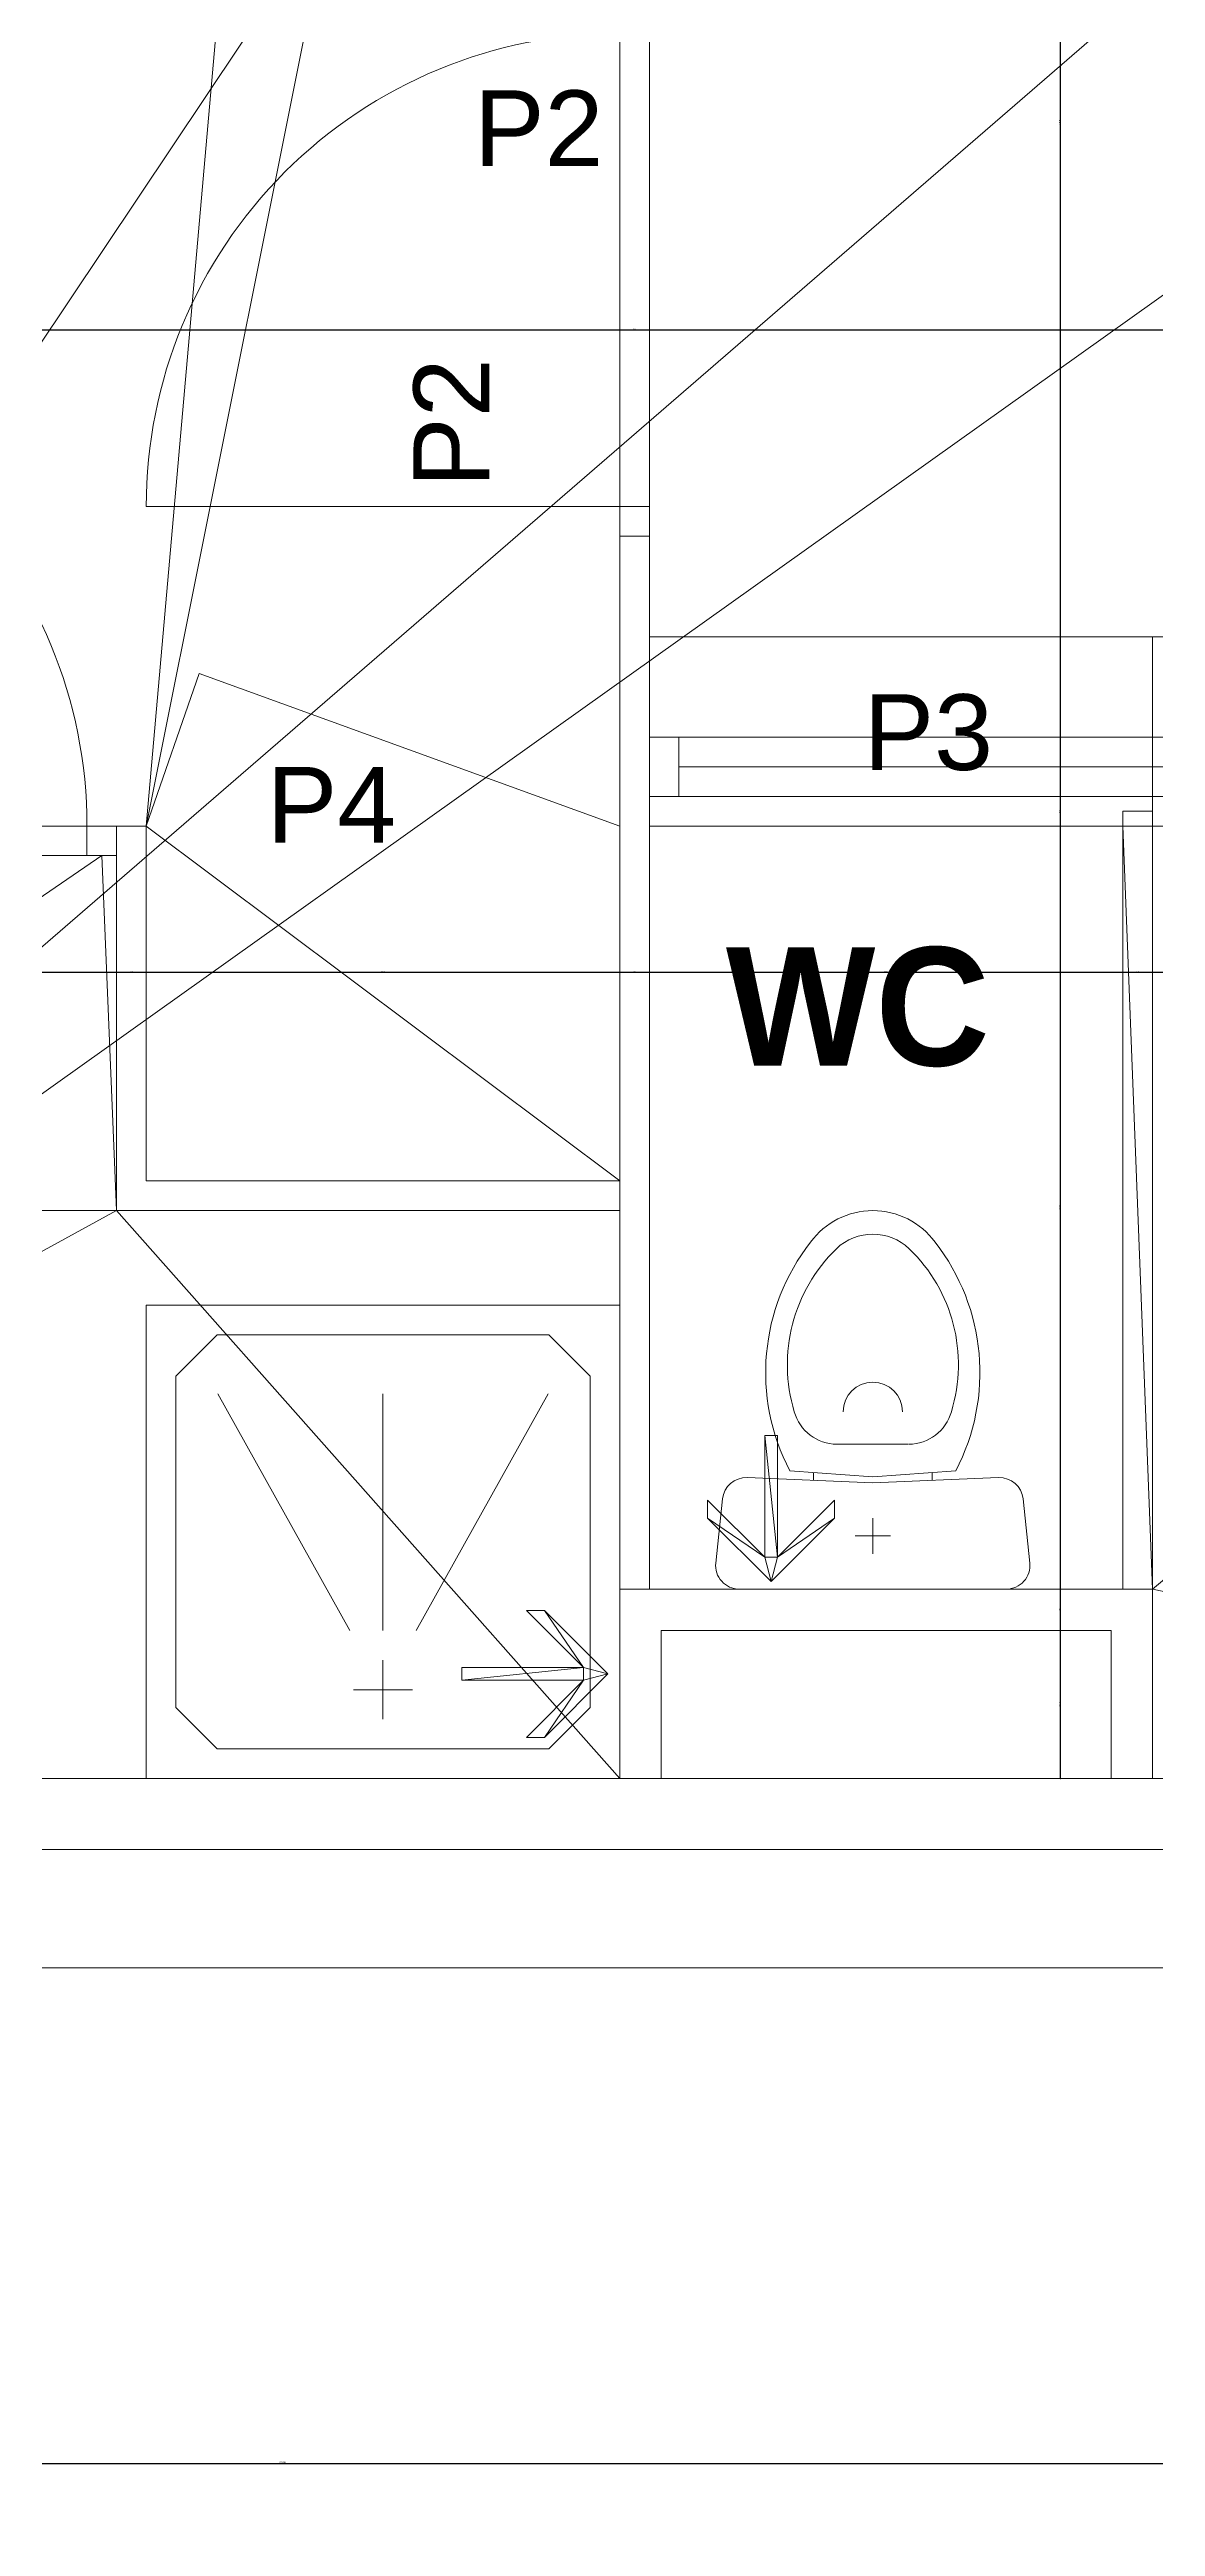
# Model space of a CAD drawing. Header units: metres. Extents: x -12536 to 12621, y -17191 to 9596.
# Drawn here: x -7217.4 to -7030.5, y -2166.8 to -1748.1 of the extents above; entities that cross this region are included whole.
import ezdxf
from ezdxf.enums import TextEntityAlignment as Align

# ---------------------------------------------------------------- set-up
doc = ezdxf.new("R2010")
doc.units = ezdxf.units.M
doc.header["$MEASUREMENT"] = 0
doc.header["$PDMODE"] = 2
doc.header["$PDSIZE"] = 0.25
for name, color, linetype in [('Calque commun', 7, 'Continuous'), ('Layer2', 7, 'Continuous'), ('Layer4', 7, 'Continuous'), ('Layer90', 7, 'Continuous'), ('Textes', 7, 'Continuous')]:
    doc.layers.add(name, color=color, linetype=linetype)
doc.styles.add('Arial', font='arial.ttf', dxfattribs={"height": 0.128})
doc.styles.add('Century Gothic', font='GOTHICB.TTF', dxfattribs={"height": 0.4})
doc.styles.add('Century Gothic20', font='GOTHICB.TTF', dxfattribs={"height": 0.25})
doc.styles.add('Century Gothic6', font='GOTHIC.TTF', dxfattribs={"height": 0.18})
doc.dimstyles.new('DIM23', dxfattribs={"dimtxt": 0.18, "dimasz": 0.035, "dimexe": 0.05, "dimexo": 0, "dimgap": 0.05, "dimtad": 1, "dimzin": 1, "dimdsep": 46, "dimtxsty": 'Century Gothic20', "dimblk": 'ORIGIN', "dimcen": 0.09, "dimdle": 0.05, "dimadec": 0, "dimazin": 0, "dimtfac": 1, "dimtdec": 4, "dimtix": 1, "dimtofl": 0, "dimtmove": 0, "dimatfit": 3, "dimfxl": 0.05, "dimfxlon": 1, "dimfrac": 2, "dimtolj": 1, "dimtzin": 0, "dimarcsym": 2})
doc.dimstyles.new('DIM7', dxfattribs={"dimtxt": 0.18, "dimasz": 0.035, "dimexe": 0.05, "dimexo": 0, "dimgap": 0.05, "dimtad": 1, "dimzin": 1, "dimdsep": 46, "dimtxsty": 'Century Gothic6', "dimblk": 'ORIGIN', "dimcen": 0.09, "dimdle": 0.05, "dimadec": 0, "dimazin": 0, "dimtfac": 1, "dimtdec": 4, "dimtix": 1, "dimtofl": 0, "dimtmove": 0, "dimatfit": 3, "dimfxl": 0.05, "dimfxlon": 1, "dimfrac": 2, "dimtolj": 1, "dimtzin": 0, "dimarcsym": 2})

# ---------------------------------------------------------------- blocks, each defined once
blk = doc.blocks.new('Block30446')
at = {"layer": 'Calque commun', "color": 7, "linetype": 'Continuous', "lineweight": 5}
for p, q in [((19.314, -16.4206), (23.714, -16.4206)), ((19.194, -16.5407), (23.714, -16.5407))]:
    blk.add_line(p, q, dxfattribs=at)
at = {"layer": 'Calque commun', "color": 7, "linetype": 'Continuous', "lineweight": 20}
blk.add_line((18.994, -16.7407), (23.714, -16.7407), dxfattribs=at)
blk = doc.blocks.new('wc-3')
at = {"layer": 'Layer2', "color": 6, "linetype": 'Continuous', "lineweight": 5}
for p, q in [((-0.2256, 0), (0.2256, 0)), ((-0.2653, -0.0442), (-0.2539, -0.1527)), ((0, -0.06), (0, -0.12)), ((0.2539, -0.1527), (0.2653, -0.0442)), ((-0.03, -0.09), (0.03, -0.09)), ((-0.2125, -0.1885), (0, -0.18)), ((-0.14, -0.2), (0, -0.19)), ((-0.1, -0.184), (-0.1, -0.1971)), ((0, -0.18), (0.2125, -0.1885)), ((0, -0.19), (0.14, -0.2)), ((0.1, -0.1971), (0.1, -0.184)), ((-0.06, -0.2451), (0.06, -0.2451))]:
    blk.add_line(p, q, dxfattribs=at)
at = {"layer": 'Layer2', "color": 6, "linetype": 'Continuous', "lineweight": 5, "flags": 128}
for points in [[(-0.2653, -0.0442, -0.445253), (-0.2256, 0)], [(0.2256, 0, -0.445276), (0.2653, -0.0442)], [(-0.2539, -0.1527, 0.395314), (-0.2125, -0.1885)], [(0.2125, -0.1885, 0.395339), (0.2539, -0.1527)], [(-0.14, -0.2, 0.294671), (-0.1052, -0.5864)], [(0.14, -0.2, -0.294671), (0.1052, -0.5864)], [(-0.1327, -0.3, -0.337883), (-0.0606, -0.2451)], [(0.1327, -0.3, 0.337854), (0.0606, -0.2451)], [(-0.1327, -0.3, 0.281729), (-0.0616, -0.5756)], [(-0.05, -0.3, 1), (0.05, -0.3)], [(0.1327, -0.3, -0.279876), (0.0616, -0.5756)], [(-0.0616, -0.5756, 0.395927), (0.0616, -0.5756)], [(-0.1052, -0.5864, 0.509528), (0.1052, -0.5864)]]:
    blk.add_lwpolyline(points, format="xyb", dxfattribs=at)
blk = doc.blocks.new('douche80wt\t')
at = {"layer": 'Layer90', "color": 6, "linetype": 'Continuous', "lineweight": 5}
for p, q in [((0, 0), (0, 0.8)), ((0, 0.8), (0.8, 0.8)), ((0.8, 0.8), (0.8, 0)), ((0.05, 0.6803), (0.1197, 0.75)), ((0.1197, 0.75), (0.6803, 0.75)), ((0.6803, 0.75), (0.75, 0.6803)), ((0.05, 0.1197), (0.05, 0.6803)), ((0.25, 0.4558), (0.65, 0.6788)), ((0.75, 0.6803), (0.75, 0.1197)), ((0.15, 0.45), (0.15, 0.35)), ((0.2, 0.4), (0.1, 0.4)), ((0.65, 0.4), (0.25, 0.4)), ((0.25, 0.3442), (0.65, 0.1212)), ((0.1197, 0.05), (0.05, 0.1197)), ((0.75, 0.1197), (0.6803, 0.05)), ((0.6803, 0.05), (0.1197, 0.05)), ((0.8, 0), (0, 0))]:
    blk.add_line(p, q, dxfattribs=at)
blk = doc.blocks.new('@PRES_1_$$_1-4')
at = {"layer": 'Calque commun', "color": 5, "linetype": 'Continuous', "lineweight": 5}
blk.add_line((0.05, 0.05), (0.05, 0.85), dxfattribs=at)
at = {"layer": 'Calque commun', "color": 5, "linetype": 'Continuous', "lineweight": 5, "flags": 128}
blk.add_lwpolyline([(0.05, 0.85, -0.414214), (0.85, 0.05)], format="xyb", dxfattribs=at)
at = {"layer": 'Calque commun', "color": 5, "linetype": 'Continuous', "lineweight": 5}
mesh = blk.add_polyface(dxfattribs=at)
corners = [(0, 0), (0, 0.05), (0.05, 0.05), (0.05, 0)]
mesh.append_faces([[corners[k] for k in face] for face in [(0, 1, 2, 3)]], dxfattribs={"color": 5})
mesh = blk.add_polyface(dxfattribs=at)
corners = [(0.85, 0), (0.85, 0.05), (0.9, 0.05), (0.9, 0)]
mesh.append_faces([[corners[k] for k in face] for face in [(0, 1, 2, 3)]], dxfattribs={"color": 5})
blk = doc.blocks.new('@PRES_1_$$_1-5')
at = {"layer": 'Calque commun', "color": 0, "linetype": 'Continuous', "lineweight": 5}
blk.add_line((0, 0), (0, 0.05), dxfattribs=at)
blk = doc.blocks.new('@PRES_1_$$_1-6')
at = {"layer": 'Calque commun', "color": 0, "linetype": 'Continuous', "lineweight": 5}
blk.add_line((0, 0), (0, 0.05), dxfattribs=at)
blk = doc.blocks.new('INTER_2D_COMB2')
at = {"layer": 'Calque commun', "color": 0, "linetype": 'ByBlock', "lineweight": -2}
blk.add_blockref('@PRES_1_$$_1-4', (0, 0), dxfattribs=at)
at = {"layer": 'Calque commun', "color": 15, "linetype": 'ByBlock', "lineweight": -2}
blk.add_blockref('@PRES_1_$$_1-5', (0, 0), dxfattribs=at)
at = {"layer": 'Calque commun', "color": 15, "linetype": 'ByBlock', "lineweight": -2, "extrusion": (0, 0, -1), "xscale": -1, "yscale": -1, "zscale": -1, "rotation": 180}
blk.add_blockref('@PRES_1_$$_1-6', (-0.9, 0), dxfattribs=at)
blk = doc.blocks.new('PLACED_COMB2')
at = {"layer": 'Calque commun', "color": 0, "linetype": 'ByBlock', "lineweight": -2}
blk.add_blockref('INTER_2D_COMB2', (0, 0), dxfattribs=at)
blk = doc.blocks.new('@PRES_1_$$_1-7')
at = {"layer": 'Calque commun', "color": 5, "linetype": 'Continuous', "lineweight": 5}
for p, q in [((0, 0.32), (1.2, 0.32)), ((1.2, 0.15), (0, 0.15)), ((0.05, 0.05), (0.05, 0.15)), ((1.15, 0.15), (1.15, 0.05)), ((0.05, 0.1), (1.15, 0.1)), ((1.2, 0.05), (0, 0.05)), ((0, 0), (1.2, 0))]:
    blk.add_line(p, q, dxfattribs=at)
blk = doc.blocks.new('@PRES_1_$$_1-8')
at = {"layer": 'Calque commun', "color": 7, "linetype": 'Continuous', "lineweight": 5}
blk.add_line((0, 0), (0, 0.32), dxfattribs=at)
blk = doc.blocks.new('@PRES_1_$$_1-9')
at = {"layer": 'Calque commun', "color": 7, "linetype": 'Continuous', "lineweight": 5}
blk.add_line((0, 0), (0, 0.32), dxfattribs=at)
blk = doc.blocks.new('INTER_2D_COMB3')
at = {"layer": 'Layer4', "color": 0, "linetype": 'ByBlock', "lineweight": -2}
for name in ['@PRES_1_$$_1-7', '@PRES_1_$$_1-8']:
    blk.add_blockref(name, (0, 0), dxfattribs=at)
at = {"layer": 'Layer4', "color": 0, "linetype": 'ByBlock', "lineweight": -2, "extrusion": (0, 0, -1), "xscale": -1, "yscale": -1, "zscale": -1, "rotation": 180}
blk.add_blockref('@PRES_1_$$_1-9', (-1.2, 0), dxfattribs=at)
blk = doc.blocks.new('PLACED_COMB3')
at = {"layer": 'Layer4', "color": 0, "linetype": 'ByBlock', "lineweight": -2}
blk.add_blockref('INTER_2D_COMB3', (0, 0), dxfattribs=at)
blk = doc.blocks.new('_ORIGIN')
at = {"color": 0, "linetype": 'ByBlock', "lineweight": -2}
blk.add_line((0, 0), (-1, 0), dxfattribs=at)
blk.add_circle((0, 0), 0.5, dxfattribs=at)
blk = doc.blocks.new('*D1326')
at = {"layer": 'Calque commun', "color": 0, "linetype": 'ByBlock', "lineweight": -2, "transparency": 16777216}
for p, q in [((-7046.6, -1646.35), (-7046.65, -1646.35)), ((-7046.6, -1646.35), (-7046.6, -1646.38)), ((-7046.6, -1874.31), (-7046.6, -1646.38)), ((-7046.6, -1874.34), (-7046.65, -1874.34))]:
    blk.add_line(p, q, dxfattribs=at)
at = {"layer": 'Calque commun', "color": 0, "linetype": 'Continuous', "lineweight": -2, "transparency": 16777216}
blk.add_line((-7046.6, -1646.31), (-7046.6, -1646.28), dxfattribs=at)
at = {"layer": 'Defpoints', "color": 0, "linetype": 'Continuous', "transparency": 16777216}
for p in [(-7046.6, -1646.35), (-7046.6, -1646.35), (-7046.6, -1874.34)]:
    blk.add_point(p, dxfattribs=at)
at = {"layer": 'Calque commun', "color": 0, "linetype": 'Continuous', "lineweight": -2, "transparency": 16777216, "xscale": 0.03500000014901161, "yscale": 0.03500000014901161, "zscale": 0.03500000014901161, "rotation": 270}
for p in [(-7046.6, -1646.35), (-7046.6, -1874.34)]:
    blk.add_blockref('_ORIGIN', p, dxfattribs=at)
at = {"layer": 'Calque commun', "color": 0, "linetype": 'Continuous', "lineweight": 5, "transparency": 16777216, "insert": (-7046.65, -1760.34), "char_height": 0.18, "attachment_point": 8, "rotation": 90, "line_spacing_factor": 0.773441, "style": 'Century Gothic6'}
blk.add_mtext('\\A1;228.00', dxfattribs=at)
blk = doc.blocks.new('*D1327')
at = {"layer": 'Calque commun', "color": 0, "linetype": 'ByBlock', "lineweight": -2, "transparency": 16777216}
for p, q in [((-7046.6, -1874.34), (-7046.65, -1874.34)), ((-7046.6, -1874.34), (-7046.6, -1874.38)), ((-7046.6, -1879.31), (-7046.6, -1874.38)), ((-7046.6, -1879.34), (-7046.65, -1879.34))]:
    blk.add_line(p, q, dxfattribs=at)
at = {"layer": 'Calque commun', "color": 0, "linetype": 'Continuous', "lineweight": -2, "transparency": 16777216}
blk.add_line((-7046.6, -1874.31), (-7046.6, -1874.27), dxfattribs=at)
at = {"layer": 'Defpoints', "color": 0, "linetype": 'Continuous', "transparency": 16777216}
for p in [(-7046.6, -1874.34), (-7046.6, -1874.34), (-7046.6, -1879.34)]:
    blk.add_point(p, dxfattribs=at)
at = {"layer": 'Calque commun', "color": 0, "linetype": 'Continuous', "lineweight": -2, "transparency": 16777216, "xscale": 0.03500000014901161, "yscale": 0.03500000014901161, "zscale": 0.03500000014901161, "rotation": 270}
for p in [(-7046.6, -1874.34), (-7046.6, -1879.34)]:
    blk.add_blockref('_ORIGIN', p, dxfattribs=at)
at = {"layer": 'Calque commun', "color": 0, "linetype": 'Continuous', "lineweight": 5, "transparency": 16777216, "insert": (-7046.65, -1876.84), "char_height": 0.18, "attachment_point": 8, "rotation": 90, "line_spacing_factor": 0.773441, "style": 'Century Gothic6'}
blk.add_mtext('\\A1;5.00', dxfattribs=at)
blk = doc.blocks.new('*D1328')
at = {"layer": 'Calque commun', "color": 0, "linetype": 'ByBlock', "lineweight": -2, "transparency": 16777216}
for p, q in [((-7046.6, -1879.34), (-7046.65, -1879.34)), ((-7046.6, -1879.34), (-7046.6, -1879.38)), ((-7046.6, -2008.31), (-7046.6, -1879.38)), ((-7046.6, -2008.34), (-7046.65, -2008.34))]:
    blk.add_line(p, q, dxfattribs=at)
at = {"layer": 'Calque commun', "color": 0, "linetype": 'Continuous', "lineweight": -2, "transparency": 16777216}
blk.add_line((-7046.6, -1879.31), (-7046.6, -1879.27), dxfattribs=at)
at = {"layer": 'Defpoints', "color": 0, "linetype": 'Continuous', "transparency": 16777216}
for p in [(-7046.6, -1879.34), (-7046.6, -1879.34), (-7046.6, -2008.34)]:
    blk.add_point(p, dxfattribs=at)
at = {"layer": 'Calque commun', "color": 0, "linetype": 'Continuous', "lineweight": -2, "transparency": 16777216, "xscale": 0.03500000014901161, "yscale": 0.03500000014901161, "zscale": 0.03500000014901161, "rotation": 270}
for p in [(-7046.6, -1879.34), (-7046.6, -2008.34)]:
    blk.add_blockref('_ORIGIN', p, dxfattribs=at)
at = {"layer": 'Calque commun', "color": 0, "linetype": 'Continuous', "lineweight": 5, "transparency": 16777216, "insert": (-7046.65, -1943.84), "char_height": 0.18, "attachment_point": 8, "rotation": 90, "line_spacing_factor": 0.773441, "style": 'Century Gothic6'}
blk.add_mtext('\\A1;129.00', dxfattribs=at)
blk = doc.blocks.new('*D1329')
at = {"layer": 'Calque commun', "color": 0, "linetype": 'ByBlock', "lineweight": -2, "transparency": 16777216}
for p, q in [((-7046.6, -2008.34), (-7046.65, -2008.34)), ((-7046.6, -2008.34), (-7046.6, -2008.38)), ((-7046.6, -2015.31), (-7046.6, -2008.38)), ((-7046.6, -2015.34), (-7046.65, -2015.34))]:
    blk.add_line(p, q, dxfattribs=at)
at = {"layer": 'Calque commun', "color": 0, "linetype": 'Continuous', "lineweight": -2, "transparency": 16777216}
blk.add_line((-7046.6, -2008.31), (-7046.6, -2008.27), dxfattribs=at)
at = {"layer": 'Defpoints', "color": 0, "linetype": 'Continuous', "transparency": 16777216}
for p in [(-7046.6, -2008.34), (-7046.6, -2008.34), (-7046.6, -2015.34)]:
    blk.add_point(p, dxfattribs=at)
at = {"layer": 'Calque commun', "color": 0, "linetype": 'Continuous', "lineweight": -2, "transparency": 16777216, "xscale": 0.03500000014901161, "yscale": 0.03500000014901161, "zscale": 0.03500000014901161, "rotation": 270}
for p in [(-7046.6, -2008.34), (-7046.6, -2015.34)]:
    blk.add_blockref('_ORIGIN', p, dxfattribs=at)
at = {"layer": 'Calque commun', "color": 0, "linetype": 'Continuous', "lineweight": 5, "transparency": 16777216, "insert": (-7046.65, -2011.84), "char_height": 0.18, "attachment_point": 8, "rotation": 90, "line_spacing_factor": 0.773441, "style": 'Century Gothic6'}
blk.add_mtext('\\A1;7.00', dxfattribs=at)
blk = doc.blocks.new('*D1330')
at = {"layer": 'Calque commun', "color": 0, "linetype": 'ByBlock', "lineweight": -2, "transparency": 16777216}
for p, q in [((-7046.6, -2015.34), (-7046.65, -2015.34)), ((-7046.6, -2015.34), (-7046.6, -2015.38)), ((-7046.6, -2040.31), (-7046.6, -2015.38)), ((-7046.6, -2040.34), (-7046.65, -2040.34))]:
    blk.add_line(p, q, dxfattribs=at)
at = {"layer": 'Calque commun', "color": 0, "linetype": 'Continuous', "lineweight": -2, "transparency": 16777216}
blk.add_line((-7046.6, -2015.31), (-7046.6, -2015.27), dxfattribs=at)
at = {"layer": 'Defpoints', "color": 0, "linetype": 'Continuous', "transparency": 16777216}
for p in [(-7046.6, -2015.34), (-7046.6, -2015.34), (-7046.6, -2040.34)]:
    blk.add_point(p, dxfattribs=at)
at = {"layer": 'Calque commun', "color": 0, "linetype": 'Continuous', "lineweight": -2, "transparency": 16777216, "xscale": 0.03500000014901161, "yscale": 0.03500000014901161, "zscale": 0.03500000014901161, "rotation": 270}
for p in [(-7046.6, -2015.34), (-7046.6, -2040.34)]:
    blk.add_blockref('_ORIGIN', p, dxfattribs=at)
at = {"layer": 'Calque commun', "color": 0, "linetype": 'Continuous', "lineweight": 5, "transparency": 16777216, "insert": (-7046.65, -2027.84), "char_height": 0.18, "attachment_point": 8, "rotation": 90, "line_spacing_factor": 0.773441, "style": 'Century Gothic6'}
blk.add_mtext('\\A1;25.00', dxfattribs=at)
blk = doc.blocks.new('*D1333')
at = {"layer": 'Calque commun', "color": 0, "linetype": 'ByBlock', "lineweight": -2, "transparency": 16777216}
for p, q in [((-7116.03, -1795.44), (-7116.03, -1795.39)), ((-7116, -1795.44), (-6926.07, -1795.44)), ((-6926.03, -1795.44), (-6926.07, -1795.44)), ((-6926.03, -1795.44), (-6926.03, -1795.39))]:
    blk.add_line(p, q, dxfattribs=at)
at = {"layer": 'Calque commun', "color": 0, "linetype": 'Continuous', "lineweight": -2, "transparency": 16777216}
blk.add_line((-6926, -1795.44), (-6925.96, -1795.44), dxfattribs=at)
at = {"layer": 'Defpoints', "color": 0, "linetype": 'Continuous', "transparency": 16777216}
for p in [(-7116.03, -1795.44), (-6926.03, -1795.44), (-6926.03, -1795.44)]:
    blk.add_point(p, dxfattribs=at)
at = {"layer": 'Calque commun', "color": 0, "linetype": 'Continuous', "lineweight": -2, "transparency": 16777216, "xscale": 0.03500000014901161, "yscale": 0.03500000014901161, "zscale": 0.03500000014901161, "rotation": 180}
for p in [(-7116.03, -1795.44), (-6926.03, -1795.44)]:
    blk.add_blockref('_ORIGIN', p, dxfattribs=at)
at = {"layer": 'Calque commun', "color": 0, "linetype": 'Continuous', "lineweight": 5, "transparency": 16777216, "insert": (-7021.03, -1795.39), "char_height": 0.18, "attachment_point": 8, "line_spacing_factor": 0.773441, "style": 'Century Gothic6'}
blk.add_mtext('\\A1;190.00', dxfattribs=at)
blk = doc.blocks.new('*D1334')
at = {"layer": 'Calque commun', "color": 0, "linetype": 'ByBlock', "lineweight": -2, "transparency": 16777216}
for p, q in [((-7121.03, -1795.44), (-7121.03, -1795.39)), ((-7121, -1795.44), (-7116.07, -1795.44)), ((-7116.03, -1795.44), (-7116.07, -1795.44)), ((-7116.03, -1795.44), (-7116.03, -1795.39))]:
    blk.add_line(p, q, dxfattribs=at)
at = {"layer": 'Calque commun', "color": 0, "linetype": 'Continuous', "lineweight": -2, "transparency": 16777216}
blk.add_line((-7116, -1795.44), (-7115.96, -1795.44), dxfattribs=at)
at = {"layer": 'Defpoints', "color": 0, "linetype": 'Continuous', "transparency": 16777216}
for p in [(-7121.03, -1795.44), (-7116.03, -1795.44), (-7116.03, -1795.44)]:
    blk.add_point(p, dxfattribs=at)
at = {"layer": 'Calque commun', "color": 0, "linetype": 'Continuous', "lineweight": -2, "transparency": 16777216, "xscale": 0.03500000014901161, "yscale": 0.03500000014901161, "zscale": 0.03500000014901161, "rotation": 180}
for p in [(-7121.03, -1795.44), (-7116.03, -1795.44)]:
    blk.add_blockref('_ORIGIN', p, dxfattribs=at)
at = {"layer": 'Calque commun', "color": 0, "linetype": 'Continuous', "lineweight": 5, "transparency": 16777216, "insert": (-7118.53, -1795.39), "char_height": 0.18, "attachment_point": 8, "line_spacing_factor": 0.773441, "style": 'Century Gothic6'}
blk.add_mtext('\\A1;5.00', dxfattribs=at)
blk = doc.blocks.new('*D1335')
at = {"layer": 'Calque commun', "color": 0, "linetype": 'ByBlock', "lineweight": -2, "transparency": 16777216}
for p, q in [((-7381.03, -1795.44), (-7381.03, -1795.39)), ((-7381, -1795.44), (-7121.07, -1795.44)), ((-7121.03, -1795.44), (-7121.07, -1795.44)), ((-7121.03, -1795.44), (-7121.03, -1795.39))]:
    blk.add_line(p, q, dxfattribs=at)
at = {"layer": 'Calque commun', "color": 0, "linetype": 'Continuous', "lineweight": -2, "transparency": 16777216}
blk.add_line((-7121, -1795.44), (-7120.96, -1795.44), dxfattribs=at)
at = {"layer": 'Defpoints', "color": 0, "linetype": 'Continuous', "transparency": 16777216}
for p in [(-7381.03, -1795.44), (-7121.03, -1795.44), (-7121.03, -1795.44)]:
    blk.add_point(p, dxfattribs=at)
at = {"layer": 'Calque commun', "color": 0, "linetype": 'Continuous', "lineweight": -2, "transparency": 16777216, "xscale": 0.03500000014901161, "yscale": 0.03500000014901161, "zscale": 0.03500000014901161, "rotation": 180}
for p in [(-7381.03, -1795.44), (-7121.03, -1795.44)]:
    blk.add_blockref('_ORIGIN', p, dxfattribs=at)
at = {"layer": 'Calque commun', "color": 0, "linetype": 'Continuous', "lineweight": 5, "transparency": 16777216, "insert": (-7251.03, -1795.39), "char_height": 0.18, "attachment_point": 8, "line_spacing_factor": 0.773441, "style": 'Century Gothic6'}
blk.add_mtext('\\A1;260.00', dxfattribs=at)
blk = doc.blocks.new('*D1339')
at = {"layer": 'Calque commun', "color": 0, "linetype": 'ByBlock', "lineweight": -2, "transparency": 16777216}
for p, q in [((-7031.03, -1904.01), (-7031.03, -1904.11)), ((-7031, -1904.06), (-6946.07, -1904.06)), ((-6946.03, -1904.06), (-6946.07, -1904.06)), ((-6946.03, -1904.01), (-6946.03, -1904.11))]:
    blk.add_line(p, q, dxfattribs=at)
at = {"layer": 'Calque commun', "color": 0, "linetype": 'Continuous', "lineweight": -2, "transparency": 16777216}
blk.add_line((-6946, -1904.06), (-6945.96, -1904.06), dxfattribs=at)
at = {"layer": 'Defpoints', "color": 0, "linetype": 'Continuous', "transparency": 16777216}
for p in [(-7031.03, -1879.34), (-6946.03, -1879.34), (-6946.03, -1904.06)]:
    blk.add_point(p, dxfattribs=at)
at = {"layer": 'Calque commun', "color": 0, "linetype": 'Continuous', "lineweight": -2, "transparency": 16777216, "xscale": 0.03500000014901161, "yscale": 0.03500000014901161, "zscale": 0.03500000014901161, "rotation": 180}
for p in [(-7031.03, -1904.06), (-6946.03, -1904.06)]:
    blk.add_blockref('_ORIGIN', p, dxfattribs=at)
at = {"layer": 'Calque commun', "color": 0, "linetype": 'Continuous', "lineweight": 5, "transparency": 16777216, "insert": (-6988.53, -1904.01), "char_height": 0.18, "attachment_point": 8, "line_spacing_factor": 0.773441, "style": 'Century Gothic6'}
blk.add_mtext('\\A1;85.00', dxfattribs=at)
blk = doc.blocks.new('*D1340')
at = {"layer": 'Calque commun', "color": 0, "linetype": 'ByBlock', "lineweight": -2, "transparency": 16777216}
for p, q in [((-7036.03, -1904.01), (-7036.03, -1904.11)), ((-7036, -1904.06), (-7031.07, -1904.06)), ((-7031.03, -1904.06), (-7031.07, -1904.06)), ((-7031.03, -1904.01), (-7031.03, -1904.11))]:
    blk.add_line(p, q, dxfattribs=at)
at = {"layer": 'Calque commun', "color": 0, "linetype": 'Continuous', "lineweight": -2, "transparency": 16777216}
blk.add_line((-7031, -1904.06), (-7030.96, -1904.06), dxfattribs=at)
at = {"layer": 'Defpoints', "color": 0, "linetype": 'Continuous', "transparency": 16777216}
for p in [(-7036.03, -1879.34), (-7031.03, -1879.34), (-7031.03, -1904.06)]:
    blk.add_point(p, dxfattribs=at)
at = {"layer": 'Calque commun', "color": 0, "linetype": 'Continuous', "lineweight": -2, "transparency": 16777216, "xscale": 0.03500000014901161, "yscale": 0.03500000014901161, "zscale": 0.03500000014901161, "rotation": 180}
for p in [(-7036.03, -1904.06), (-7031.03, -1904.06)]:
    blk.add_blockref('_ORIGIN', p, dxfattribs=at)
at = {"layer": 'Calque commun', "color": 0, "linetype": 'Continuous', "lineweight": 5, "transparency": 16777216, "insert": (-7033.53, -1904.01), "char_height": 0.18, "attachment_point": 8, "line_spacing_factor": 0.773441, "style": 'Century Gothic6'}
blk.add_mtext('\\A1;5.00', dxfattribs=at)
blk = doc.blocks.new('*D1341')
at = {"layer": 'Calque commun', "color": 0, "linetype": 'ByBlock', "lineweight": -2, "transparency": 16777216}
for p, q in [((-7116.03, -1904.01), (-7116.03, -1904.11)), ((-7116, -1904.06), (-7036.07, -1904.06)), ((-7036.03, -1904.06), (-7036.07, -1904.06)), ((-7036.03, -1904.01), (-7036.03, -1904.11))]:
    blk.add_line(p, q, dxfattribs=at)
at = {"layer": 'Calque commun', "color": 0, "linetype": 'Continuous', "lineweight": -2, "transparency": 16777216}
blk.add_line((-7036, -1904.06), (-7035.96, -1904.06), dxfattribs=at)
at = {"layer": 'Defpoints', "color": 0, "linetype": 'Continuous', "transparency": 16777216}
for p in [(-7116.03, -1879.34), (-7036.03, -1879.34), (-7036.03, -1904.06)]:
    blk.add_point(p, dxfattribs=at)
at = {"layer": 'Calque commun', "color": 0, "linetype": 'Continuous', "lineweight": -2, "transparency": 16777216, "xscale": 0.03500000014901161, "yscale": 0.03500000014901161, "zscale": 0.03500000014901161, "rotation": 180}
for p in [(-7116.03, -1904.06), (-7036.03, -1904.06)]:
    blk.add_blockref('_ORIGIN', p, dxfattribs=at)
at = {"layer": 'Calque commun', "color": 0, "linetype": 'Continuous', "lineweight": 5, "transparency": 16777216, "insert": (-7076.03, -1904.01), "char_height": 0.18, "attachment_point": 8, "line_spacing_factor": 0.773441, "style": 'Century Gothic6'}
blk.add_mtext('\\A1;80.00', dxfattribs=at)
blk = doc.blocks.new('*D1342')
at = {"layer": 'Calque commun', "color": 0, "linetype": 'ByBlock', "lineweight": -2, "transparency": 16777216}
for p, q in [((-7121.03, -1904.11), (-7121.03, -1904.01)), ((-7121, -1904.06), (-7116.07, -1904.06)), ((-7116.03, -1904.06), (-7116.07, -1904.06)), ((-7116.03, -1904.01), (-7116.03, -1904.11))]:
    blk.add_line(p, q, dxfattribs=at)
at = {"layer": 'Calque commun', "color": 0, "linetype": 'Continuous', "lineweight": -2, "transparency": 16777216}
blk.add_line((-7116, -1904.06), (-7115.96, -1904.06), dxfattribs=at)
at = {"layer": 'Defpoints', "color": 0, "linetype": 'Continuous', "transparency": 16777216}
for p in [(-7116.03, -1879.34), (-7116.03, -1904.06), (-7121.03, -1935.34)]:
    blk.add_point(p, dxfattribs=at)
at = {"layer": 'Calque commun', "color": 0, "linetype": 'Continuous', "lineweight": -2, "transparency": 16777216, "xscale": 0.03500000014901161, "yscale": 0.03500000014901161, "zscale": 0.03500000014901161, "rotation": 180}
for p in [(-7121.03, -1904.06), (-7116.03, -1904.06)]:
    blk.add_blockref('_ORIGIN', p, dxfattribs=at)
at = {"layer": 'Calque commun', "color": 0, "linetype": 'Continuous', "lineweight": 5, "transparency": 16777216, "insert": (-7118.53, -1904.01), "char_height": 0.18, "attachment_point": 8, "line_spacing_factor": 0.773441, "style": 'Century Gothic6'}
blk.add_mtext('\\A1;5.00', dxfattribs=at)
blk = doc.blocks.new('*D1343')
at = {"layer": 'Calque commun', "color": 0, "linetype": 'ByBlock', "lineweight": -2, "transparency": 16777216}
for p, q in [((-7201.03, -1904.11), (-7201.03, -1904.01)), ((-7201, -1904.06), (-7121.07, -1904.06)), ((-7121.03, -1904.06), (-7121.07, -1904.06)), ((-7121.03, -1904.11), (-7121.03, -1904.01))]:
    blk.add_line(p, q, dxfattribs=at)
at = {"layer": 'Calque commun', "color": 0, "linetype": 'Continuous', "lineweight": -2, "transparency": 16777216}
blk.add_line((-7121, -1904.06), (-7120.96, -1904.06), dxfattribs=at)
at = {"layer": 'Defpoints', "color": 0, "linetype": 'Continuous', "transparency": 16777216}
for p in [(-7121.03, -1904.06), (-7201.03, -1935.34), (-7121.03, -1935.34)]:
    blk.add_point(p, dxfattribs=at)
at = {"layer": 'Calque commun', "color": 0, "linetype": 'Continuous', "lineweight": -2, "transparency": 16777216, "xscale": 0.03500000014901161, "yscale": 0.03500000014901161, "zscale": 0.03500000014901161, "rotation": 180}
for p in [(-7201.03, -1904.06), (-7121.03, -1904.06)]:
    blk.add_blockref('_ORIGIN', p, dxfattribs=at)
at = {"layer": 'Calque commun', "color": 0, "linetype": 'Continuous', "lineweight": 5, "transparency": 16777216, "insert": (-7161.03, -1904.01), "char_height": 0.18, "attachment_point": 8, "line_spacing_factor": 0.773441, "style": 'Century Gothic6'}
blk.add_mtext('\\A1;80.00', dxfattribs=at)
blk = doc.blocks.new('*D1344')
at = {"layer": 'Calque commun', "color": 0, "linetype": 'ByBlock', "lineweight": -2, "transparency": 16777216}
for p, q in [((-7206.03, -1904.11), (-7206.03, -1904.01)), ((-7206, -1904.06), (-7201.07, -1904.06)), ((-7201.03, -1904.06), (-7201.07, -1904.06)), ((-7201.03, -1904.11), (-7201.03, -1904.01))]:
    blk.add_line(p, q, dxfattribs=at)
at = {"layer": 'Calque commun', "color": 0, "linetype": 'Continuous', "lineweight": -2, "transparency": 16777216}
blk.add_line((-7201, -1904.06), (-7200.96, -1904.06), dxfattribs=at)
at = {"layer": 'Defpoints', "color": 0, "linetype": 'Continuous', "transparency": 16777216}
for p in [(-7201.03, -1904.06), (-7201.03, -1935.34), (-7206.03, -1940.34)]:
    blk.add_point(p, dxfattribs=at)
at = {"layer": 'Calque commun', "color": 0, "linetype": 'Continuous', "lineweight": -2, "transparency": 16777216, "xscale": 0.03500000014901161, "yscale": 0.03500000014901161, "zscale": 0.03500000014901161, "rotation": 180}
for p in [(-7206.03, -1904.06), (-7201.03, -1904.06)]:
    blk.add_blockref('_ORIGIN', p, dxfattribs=at)
at = {"layer": 'Calque commun', "color": 0, "linetype": 'Continuous', "lineweight": 5, "transparency": 16777216, "insert": (-7203.53, -1904.01), "char_height": 0.18, "attachment_point": 8, "line_spacing_factor": 0.773441, "style": 'Century Gothic6'}
blk.add_mtext('\\A1;5.00', dxfattribs=at)
blk = doc.blocks.new('*D1345')
at = {"layer": 'Calque commun', "color": 0, "linetype": 'ByBlock', "lineweight": -2, "transparency": 16777216}
for p, q in [((-7296.03, -1904.11), (-7296.03, -1904.01)), ((-7296, -1904.06), (-7206.07, -1904.06)), ((-7206.03, -1904.06), (-7206.07, -1904.06)), ((-7206.03, -1904.11), (-7206.03, -1904.01))]:
    blk.add_line(p, q, dxfattribs=at)
at = {"layer": 'Calque commun', "color": 0, "linetype": 'Continuous', "lineweight": -2, "transparency": 16777216}
blk.add_line((-7206, -1904.06), (-7205.96, -1904.06), dxfattribs=at)
at = {"layer": 'Defpoints', "color": 0, "linetype": 'Continuous', "transparency": 16777216}
for p in [(-7206.03, -1904.06), (-7296.03, -1940.34), (-7206.03, -1940.34)]:
    blk.add_point(p, dxfattribs=at)
at = {"layer": 'Calque commun', "color": 0, "linetype": 'Continuous', "lineweight": -2, "transparency": 16777216, "xscale": 0.03500000014901161, "yscale": 0.03500000014901161, "zscale": 0.03500000014901161, "rotation": 180}
for p in [(-7296.03, -1904.06), (-7206.03, -1904.06)]:
    blk.add_blockref('_ORIGIN', p, dxfattribs=at)
at = {"layer": 'Calque commun', "color": 0, "linetype": 'Continuous', "lineweight": 5, "transparency": 16777216, "insert": (-7251.03, -1904.01), "char_height": 0.18, "attachment_point": 8, "line_spacing_factor": 0.773441, "style": 'Century Gothic6'}
blk.add_mtext('\\A1;90.00', dxfattribs=at)
blk = doc.blocks.new('*D1555')
at = {"layer": 'Calque commun', "color": 0, "linetype": 'ByBlock', "lineweight": -2, "transparency": 16777216}
for p, q in [((-7413.04, -2156.08), (-7413.04, -2156.18)), ((-7413, -2156.13), (-6943.07, -2156.13)), ((-6943.03, -2156.13), (-6943.07, -2156.13)), ((-6943.03, -2156.08), (-6943.03, -2156.18))]:
    blk.add_line(p, q, dxfattribs=at)
at = {"layer": 'Calque commun', "color": 0, "linetype": 'Continuous', "lineweight": -2, "transparency": 16777216}
blk.add_line((-6943, -2156.13), (-6942.96, -2156.13), dxfattribs=at)
at = {"layer": 'Defpoints', "color": 0, "linetype": 'Continuous', "transparency": 16777216}
for p in [(-7413.04, -2109.1), (-6943.03, -2109.1), (-6943.03, -2156.13)]:
    blk.add_point(p, dxfattribs=at)
at = {"layer": 'Calque commun', "color": 0, "linetype": 'Continuous', "lineweight": -2, "transparency": 16777216, "xscale": 0.03500000014901161, "yscale": 0.03500000014901161, "zscale": 0.03500000014901161, "rotation": 179.9996977289515}
for p in [(-7413.04, -2156.13), (-6943.03, -2156.13)]:
    blk.add_blockref('_ORIGIN', p, dxfattribs=at)
at = {"layer": 'Calque commun', "color": 0, "linetype": 'Continuous', "lineweight": 5, "transparency": 16777216, "insert": (-7178.04, -2156.08), "char_height": 0.25, "attachment_point": 8, "rotation": 359.9997, "line_spacing_factor": 0.773441, "style": 'Century Gothic20'}
blk.add_mtext('\\A1;470.00', dxfattribs=at)
blk = doc.blocks.new('fleche01')
at = {"layer": 'Calque commun', "color": 6, "linetype": 'Continuous', "lineweight": 20}
mesh = blk.add_polyface(dxfattribs=at)
corners = [(1.283, 1), (0.383, 0.1), (1, 1), (1, -1), (0, 0), (0.383, -0.1), (2.3, 0.1), (2.3, -0.1), (1.283, -1)]
mesh.append_faces([[corners[k] for k in face] for face in [(4, 1, 5)]], dxfattribs={"vtx0": -1, "vtx1": -1, "vtx2": -1, "color": 6})
mesh.append_faces([[corners[k] for k in face] for face in [(0, 1, 2)]], dxfattribs={"vtx1": -1, "color": 6})
mesh.append_faces([[corners[k] for k in face] for face in [(3, 4, 5), (4, 2, 1), (7, 5, 1)]], dxfattribs={"vtx1": -1, "vtx2": -1, "color": 6})
mesh.append_faces([[corners[k] for k in face] for face in [(1, 6, 7), (5, 8, 3)]], dxfattribs={"vtx2": -1, "color": 6})

msp = doc.modelspace()

# ---------------------------------------------------------------- linework, layer by layer
at = {"layer": 'Calque commun', "color": 15, "linetype": 'Continuous', "lineweight": 20}
for p, q in [((-7121.034, -2008.343), (-7121.034, -1830.343)), ((-7116.034, -2008.343), (-7116.034, -1830.343)), ((-7036.034, -1874.343), (-7031.034, -1874.343)), ((-7206.035, -1944.344), (-7206.035, -1879.343)), ((-7206.035, -1879.343), (-7201.035, -1879.343)), ((-7206.035, -1879.343), (-7206.035, -1884.343)), ((-7206.035, -1879.343), (-7206.034, -1879.343)), ((-7201.035, -1939.343), (-7201.035, -1879.343)), ((-7036.034, -2008.343), (-7036.034, -1876.844)), ((-7031.034, -1876.844), (-7036.034, -1876.844)), ((-7036.034, -1879.344), (-7031.034, -1879.344)), ((-7031.034, -2008.343), (-7031.034, -1876.844)), ((-7206.035, -1884.343), (-7206.034, -1884.343)), ((-7121.034, -1939.343), (-7201.035, -1939.343)), ((-7121.034, -1944.344), (-7121.034, -1939.343)), ((-7121.034, -1944.344), (-7206.035, -1944.344)), ((-7031.034, -2008.343), (-7036.034, -2008.343))]:
    msp.add_line(p, q, dxfattribs=at)
at = {"layer": 'Calque commun', "color": 7, "linetype": 'Continuous', "lineweight": 5}
for p, q in [((-7192.105, -1853.562), (-7201.035, -1879.343)), ((-7121.034, -1879.343), (-7192.105, -1853.562)), ((-7031.034, -2040.344), (-7031.034, -1990.344))]:
    msp.add_line(p, q, dxfattribs=at)
at = {"layer": 'Calque commun', "color": 12, "linetype": 'Continuous', "lineweight": 20}
for p, q in [((-7121.034, -2008.343), (-7031.034, -2008.343)), ((-7031.034, -2008.343), (-7031.034, -2040.344)), ((-7114.034, -2015.344), (-7038.035, -2015.344)), ((-7038.035, -2015.344), (-7038.035, -2040.344)), ((-7031.034, -2040.344), (-7038.035, -2040.344)), ((-6943.034, -2052.347), (-7393.036, -2052.345))]:
    msp.add_line(p, q, dxfattribs=at)
at = {"layer": 'Calque commun', "color": 4, "linetype": 'Continuous', "lineweight": 20}
for p, q in [((-7121.034, -2040.344), (-7121.034, -2008.343)), ((-7114.034, -2040.344), (-7114.034, -2015.344)), ((-7121.034, -2040.344), (-7114.034, -2040.344))]:
    msp.add_line(p, q, dxfattribs=at)

# ---------------------------------------------------------------- block references
at = {"layer": 'Calque commun', "color": 0, "linetype": 'ByBlock', "lineweight": -2, "xscale": 100, "yscale": 100, "zscale": 100}
for name, p, rotation in [('PLACED_COMB2', (-7116.034, -1830.343), 90), ('wc-3', (-7078.29, -2008.343), 180), ('douche80wt\t', (-7121.034, -2040.344), 90)]:
    msp.add_blockref(name, p, dxfattribs=dict(at, rotation=rotation))
for name, p in [('PLACED_COMB2', (-7296.034, -1884.343)), ('Block30446', (-9312.433, -398.28))]:
    msp.add_blockref(name, p, dxfattribs=at)
at = {"layer": 'Calque commun', "color": 16, "linetype": 'ByBlock', "lineweight": -2, "xscale": 100, "yscale": 100, "zscale": 100}
for p in [(-7116.034, -1879.344), (-7031.034, -1879.344)]:
    msp.add_blockref('PLACED_COMB3', p, dxfattribs=at)
at = {"layer": 'Calque commun', "color": 0, "linetype": 'ByBlock', "lineweight": -2, "extrusion": (0, 0, -1), "xscale": -10.73741838335991, "yscale": -10.73741838335991, "zscale": -10.73741838335991}
for p, rotation in [((7095.481, -2007.073), 270), ((7123.04, -2022.658), 180)]:
    msp.add_blockref('fleche01', p, dxfattribs=dict(at, rotation=rotation))

# ---------------------------------------------------------------- texts
at = {"layer": 'Textes', "color": 5, "linetype": 'ByBlock', "lineweight": -2, "style": 'Arial'}
for s, p in [('P2', (-7145.664, -1754.982)), ('P3', (-7079.859, -1857.064)), ('P4', (-7180.665, -1869.358))]:
    msp.add_text(s, height=12.8, dxfattribs=at).set_placement(p, align=Align.TOP_LEFT)
msp.add_text('P2', height=12.8, rotation=90, dxfattribs=at).set_placement((-7143.087, -1800.296), align=Align.RIGHT)
at = {"layer": 'Textes', "color": 5, "linetype": 'ByBlock', "lineweight": -2, "style": 'Century Gothic'}
msp.add_text('WC', height=20, dxfattribs=at).set_placement((-7058.548, -1919.842), align=Align.RIGHT)

# ---------------------------------------------------------------- dimensions: what is measured, and where the dimension line sits
at = {"layer": 'Calque commun', "color": 5, "linetype": 'Continuous', "lineweight": 5}
for p1, p2, distance, dimstyle, picture, middle in [((-7046.6, -1874.343), (-7046.6, -1646.346), 0, 'DIM7', '*D1326', (-7046.744, -1760.345)), ((-7381.035, -1795.438), (-7121.034, -1795.438), 0, 'DIM7', '*D1335', (-7251.035, -1795.294)), ((-7121.034, -1795.438), (-7116.034, -1795.438), 0, 'DIM7', '*D1334', (-7118.534, -1795.294)), ((-7116.034, -1795.438), (-6926.033, -1795.438), 0, 'DIM7', '*D1333', (-7021.034, -1795.294)), ((-7046.6, -1879.344), (-7046.6, -1874.343), 0, 'DIM7', '*D1327', (-7046.744, -1876.844)), ((-7116.034, -1879.344), (-7036.034, -1879.344), -24.716, 'DIM7', '*D1341', (-7076.034, -1903.915)), ((-7046.6, -2008.343), (-7046.6, -1879.344), 0, 'DIM7', '*D1328', (-7046.744, -1943.843)), ((-7036.034, -1879.344), (-7031.034, -1879.344), -24.716, 'DIM7', '*D1340', (-7033.534, -1903.915)), ((-7031.034, -1879.344), (-6946.034, -1879.344), -24.716, 'DIM7', '*D1339', (-6988.534, -1903.915)), ((-7296.034, -1940.344), (-7206.035, -1940.344), 36.284, 'DIM7', '*D1345', (-7251.035, -1903.915)), ((-7201.035, -1935.343), (-7121.034, -1935.343), 31.284, 'DIM7', '*D1343', (-7161.034, -1903.915)), ((-7046.6, -2015.344), (-7046.6, -2008.343), 0, 'DIM7', '*D1329', (-7046.744, -2011.843)), ((-7046.6, -2040.344), (-7046.6, -2015.344), 0, 'DIM7', '*D1330', (-7046.744, -2027.844)), ((-7413.036, -2109.095, -1346.734), (-6943.034, -2109.098, -1346.734), -47.032, 'DIM23', '*D1555', (-7178.035, -2155.947, -1346.734))]:
    dim = msp.add_aligned_dim(p1=p1, p2=p2, distance=distance, dimstyle=dimstyle, dxfattribs=at)
    dim.commit()
    dim.dimension.update_dxf_attribs({"geometry": picture, "text_midpoint": middle})
for base, p1, p2, picture, middle in [((-7116.034, -1904.06), (-7121.034, -1935.343), (-7116.034, -1879.344), '*D1342', (-7118.534, -1903.915)), ((-7201.035, -1904.06), (-7206.035, -1940.344), (-7201.035, -1935.343), '*D1344', (-7203.535, -1903.915))]:
    dim = msp.add_linear_dim(base=base, p1=p1, p2=p2, dimstyle='DIM7', dxfattribs=at)
    dim.commit()
    dim.dimension.update_dxf_attribs({"geometry": picture, "text_midpoint": middle})

# ---------------------------------------------------------------- meshes
at = {"layer": 'Calque commun', "color": 7, "linetype": 'Continuous', "lineweight": 5}
mesh = msp.add_polyface(dxfattribs=at)
corners = [(-6352.223, -1261.028), (-12352.223, -1261.028), (-12352.223, -5461.028), (-6352.223, -5461.028)]
mesh.append_faces([[corners[k] for k in face] for face in [(0, 1, 2, 3)]], dxfattribs={"color": 7})
at = {"layer": 'Calque commun', "color": 9, "linetype": 'Continuous', "lineweight": 5}
mesh = msp.add_polyface(dxfattribs=at)
corners = [(-7381.035, -1444.348), (-7381.035, -2040.344), (-7116.034, -1643.846), (-6926.033, -1646.344), (-6545.037, -1444.346), (-6545.037, -2040.344), (-7116.034, -1444.346), (-6926.033, -1444.348)]
mesh.append_faces([[corners[k] for k in face] for face in [(0, 2, 6)]], dxfattribs={"vtx0": -1, "color": 9})
mesh.append_faces([[corners[k] for k in face] for face in [(4, 3, 5)]], dxfattribs={"vtx0": -1, "vtx1": -1, "color": 9})
mesh.append_faces([[corners[k] for k in face] for face in [(3, 1, 5)]], dxfattribs={"vtx0": -1, "vtx2": -1, "color": 9})
mesh.append_faces([[corners[k] for k in face] for face in [(0, 1, 2), (3, 2, 1)]], dxfattribs={"vtx1": -1, "vtx2": -1, "color": 9})
mesh.append_faces([[corners[k] for k in face] for face in [(4, 7, 3)]], dxfattribs={"vtx2": -1, "color": 9})
at = {"layer": 'Calque commun', "color": 9, "linetype": 'Continuous', "lineweight": 20}
mesh = msp.add_polyface(dxfattribs=at)
corners = [(-6545.036, -1444.346), (-7381.035, -2040.344), (-6545.036, -2040.344), (-7381.035, -1444.346)]
mesh.append_faces([[corners[k] for k in face] for face in [(0, 1, 2)]], dxfattribs={"vtx0": -1, "color": 9})
mesh.append_faces([[corners[k] for k in face] for face in [(0, 3, 1)]], dxfattribs={"vtx1": -1, "vtx2": -1, "color": 9})
at = {"layer": 'Calque commun', "color": 9, "linetype": 'Continuous', "lineweight": 5}
mesh = msp.add_polyface(dxfattribs=at)
corners = [(-7201.035, -1939.343), (-7201.035, -1879.343), (-7121.034, -1939.343), (-7165.848, -1479.345), (-7301.035, -1879.343), (-7165.775, -1444.347), (-7381.035, -1444.348), (-7121.034, -1479.345), (-7301.035, -1939.343), (-7381.035, -1939.343)]
mesh.append_faces([[corners[k] for k in face] for face in [(3, 4, 6)]], dxfattribs={"vtx0": -1, "vtx1": -1, "vtx2": -1, "color": 9})
mesh.append_faces([[corners[k] for k in face] for face in [(3, 1, 4)]], dxfattribs={"vtx0": -1, "vtx2": -1, "color": 9})
mesh.append_faces([[corners[k] for k in face] for face in [(0, 1, 2), (5, 3, 6)]], dxfattribs={"vtx1": -1, "color": 9})
mesh.append_faces([[corners[k] for k in face] for face in [(7, 2, 1), (9, 6, 4), (3, 7, 1)]], dxfattribs={"vtx1": -1, "vtx2": -1, "color": 9})
mesh.append_faces([[corners[k] for k in face] for face in [(4, 8, 9)]], dxfattribs={"vtx2": -1, "color": 9})
mesh = msp.add_polyface(dxfattribs=at)
corners = [(-6926.033, -1646.344), (-7116.034, -1646.347), (-7116.034, -1874.343), (-6926.033, -1874.343)]
mesh.append_faces([[corners[k] for k in face] for face in [(0, 1, 2, 3)]], dxfattribs={"color": 9})
mesh = msp.add_polyface(dxfattribs=at)
corners = [(-7031.034, -2008.343), (-6876.033, -2040.344), (-6876.033, -1879.344), (-7036.034, -1879.344), (-7036.034, -2008.343), (-7031.034, -2040.344)]
mesh.append_faces([[corners[k] for k in face] for face in [(0, 3, 4)]], dxfattribs={"vtx0": -1, "color": 9})
mesh.append_faces([[corners[k] for k in face] for face in [(0, 1, 2), (0, 2, 3)]], dxfattribs={"vtx0": -1, "vtx2": -1, "color": 9})
mesh.append_faces([[corners[k] for k in face] for face in [(0, 5, 1)]], dxfattribs={"vtx2": -1, "color": 9})
mesh = msp.add_polyface(dxfattribs=at)
corners = [(-7296.034, -1944.344), (-7208.534, -1884.343), (-7296.034, -1884.343), (-7206.035, -1944.344), (-7206.035, -1884.343), (-7381.035, -2040.344), (-7121.034, -1944.344), (-7121.034, -2040.344), (-7381.035, -1944.344)]
mesh.append_faces([[corners[k] for k in face] for face in [(0, 1, 2), (1, 3, 4)]], dxfattribs={"vtx0": -1, "color": 9})
mesh.append_faces([[corners[k] for k in face] for face in [(0, 3, 1), (0, 5, 3)]], dxfattribs={"vtx0": -1, "vtx1": -1, "vtx2": -1, "color": 9})
mesh.append_faces([[corners[k] for k in face] for face in [(3, 5, 7)]], dxfattribs={"vtx0": -1, "vtx2": -1, "color": 9})
mesh.append_faces([[corners[k] for k in face] for face in [(6, 3, 7)]], dxfattribs={"vtx1": -1, "color": 9})
mesh.append_faces([[corners[k] for k in face] for face in [(0, 8, 5)]], dxfattribs={"vtx2": -1, "color": 9})

doc.saveas('drawing.dxf')
